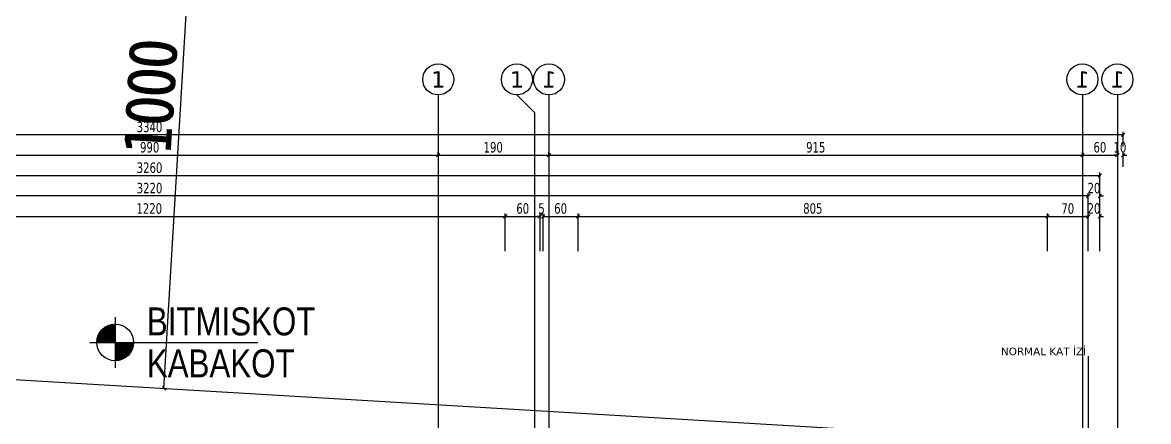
# Model space of a CAD drawing. Header units: millimetres. Extents: x 43168.9 to 43194.6, y -25545.1 to -25543.4.
# Drawn here: x 43173.0023 to 43173.3885, y -25543.8303 to -25543.6934 of the extents above; entities that cross this region are included whole.
import ezdxf
from ezdxf.enums import TextEntityAlignment as Align

# ---------------------------------------------------------------- set-up
doc = ezdxf.new("R2010")
doc.units = ezdxf.units.MM
doc.header["$LTSCALE"] = 200
for name, pattern in [('DASHDOT', [1, 0.5, -0.25, 0, -0.25]), ('DASHDOT2', [0.5, 0.25, -0.125, 0, -0.125]), ('DOT2', [0.125, 0, -0.125])]:
    doc.linetypes.add(name, pattern=pattern)
for name, color, linetype in [('aks_sgh', 5, 'DASHDOT2'), ('izd.tas.ust_sgh', 213, 'DOT2'), ('olcu-uyg_sgh', 193, 'Continuous'), ('olcuaks_sgh', 41, 'Continuous'), ('olcudis_sgh', 185, 'Continuous'), ('yapi-yaklasma_sgh', 41, 'DASHDOT'), ('yazi-merdi_sgh', 9, 'Continuous')]:
    doc.layers.add(name, color=color, linetype=linetype)
doc.styles.add('dim', font='VERDANA.TTF', dxfattribs={"width": 0.7})
doc.styles.add('text1', font='VERDANA.TTF')
doc.styles.add('text2', font='arial.ttf')

# ---------------------------------------------------------------- blocks, each defined once
blk = doc.blocks.new('_Oblique')
at = {"color": 0, "linetype": 'ByBlock', "lineweight": -2}
blk.add_line((-0.5, -0.5), (0.5, 0.5), dxfattribs=at)

msp = doc.modelspace()

# ---------------------------------------------------------------- linework, layer by layer
for p, q in [((43173.14488, -25543.71824), (43173.14488, -25543.74092)), ((43173.17188, -25543.71824), (43173.17188, -25543.71824)), ((43173.18288, -25543.71824), (43173.18288, -25543.74092)), ((43173.36588, -25543.71824), (43173.36588, -25543.74092)), ((43173.37788, -25543.71824), (43173.37788, -25543.74092)), ((43173.02778, -25543.80298), (43173.03389, -25543.79686)), ((43173.02782, -25543.80239), (43173.03331, -25543.79691)), ((43173.02795, -25543.80172), (43173.03267, -25543.79701)), ((43173.02814, -25543.80316), (43173.03407, -25543.79723)), ((43173.02817, -25543.80096), (43173.0319, -25543.79724)), ((43173.02866, -25543.79994), (43173.03085, -25543.79776)), ((43173.02868, -25543.80316), (43173.03407, -25543.79777)), ((43173.02922, -25543.80316), (43173.03407, -25543.79831)), ((43173.03407, -25543.80282), (43173.02979, -25543.79855)), ((43173.03407, -25543.80228), (43173.03008, -25543.79829)), ((43173.03407, -25543.80175), (43173.03038, -25543.79806)), ((43173.03407, -25543.80121), (43173.03071, -25543.79785)), ((43173.03407, -25543.80067), (43173.03103, -25543.79764)), ((43173.03407, -25543.80013), (43173.0314, -25543.79747)), ((43173.03407, -25543.79959), (43173.03177, -25543.7973)), ((43173.03407, -25543.79905), (43173.03217, -25543.79716)), ((43173.03407, -25543.79851), (43173.03259, -25543.79704)), ((43173.03407, -25543.79797), (43173.03304, -25543.79695)), ((43173.03407, -25543.79744), (43173.03351, -25543.79688)), ((43173.03407, -25543.7969), (43173.03403, -25543.79686)), ((43173.02901, -25543.80316), (43173.02788, -25543.80203)), ((43173.02955, -25543.80316), (43173.02799, -25543.80159)), ((43173.03009, -25543.80316), (43173.02809, -25543.80116)), ((43173.03063, -25543.80316), (43173.02825, -25543.80078)), ((43173.03117, -25543.80316), (43173.02842, -25543.80041)), ((43173.0317, -25543.80316), (43173.0286, -25543.80005)), ((43173.03224, -25543.80316), (43173.0288, -25543.79971)), ((43173.03278, -25543.80316), (43173.02902, -25543.7994)), ((43173.03332, -25543.80316), (43173.02927, -25543.7991)), ((43173.03386, -25543.80316), (43173.02951, -25543.79881)), ((43173.02976, -25543.80316), (43173.03407, -25543.79884)), ((43173.03029, -25543.80316), (43173.03407, -25543.79938)), ((43173.03083, -25543.80316), (43173.03407, -25543.79992)), ((43173.03137, -25543.80316), (43173.03407, -25543.80046)), ((43173.03191, -25543.80316), (43173.03407, -25543.801)), ((43173.03245, -25543.80316), (43173.03407, -25543.80154)), ((43173.03299, -25543.80316), (43173.03407, -25543.80208)), ((43173.02793, -25543.80316), (43173.02778, -25543.803)), ((43173.02847, -25543.80316), (43173.02782, -25543.8025)), ((43173.03353, -25543.80316), (43173.03407, -25543.80262)), ((43173.03407, -25543.80369), (43173.03461, -25543.80316)), ((43173.03407, -25543.80423), (43173.03514, -25543.80316)), ((43173.03407, -25543.80477), (43173.03568, -25543.80316)), ((43173.03407, -25543.80531), (43173.03622, -25543.80316)), ((43173.03407, -25543.80585), (43173.03676, -25543.80316)), ((43173.03407, -25543.80639), (43173.0373, -25543.80316)), ((43173.03407, -25543.80693), (43173.03784, -25543.80316)), ((43173.03407, -25543.80747), (43173.03838, -25543.80316)), ((43173.03407, -25543.808), (43173.03892, -25543.80316)), ((43173.03407, -25543.80854), (43173.03945, -25543.80316)), ((43173.03407, -25543.80908), (43173.03999, -25543.80316)), ((43173.03841, -25543.80771), (43173.03407, -25543.80336)), ((43173.03812, -25543.80795), (43173.03407, -25543.8039)), ((43173.03783, -25543.8082), (43173.03407, -25543.80444)), ((43173.03751, -25543.80842), (43173.03407, -25543.80498)), ((43173.03717, -25543.80863), (43173.03407, -25543.80552)), ((43173.03682, -25543.80881), (43173.03407, -25543.80606)), ((43173.03425, -25543.80944), (43173.04036, -25543.80333)), ((43173.03867, -25543.80743), (43173.0344, -25543.80316)), ((43173.03483, -25543.8094), (43173.04031, -25543.80391)), ((43173.03893, -25543.80715), (43173.03494, -25543.80316)), ((43173.03916, -25543.80684), (43173.03548, -25543.80316)), ((43173.0355, -25543.80927), (43173.04021, -25543.80456)), ((43173.03937, -25543.80652), (43173.03601, -25543.80316)), ((43173.03626, -25543.80905), (43173.03998, -25543.80532)), ((43173.03959, -25543.80619), (43173.03655, -25543.80316)), ((43173.03976, -25543.80582), (43173.03709, -25543.80316)), ((43173.03992, -25543.80545), (43173.03763, -25543.80316)), ((43173.04006, -25543.80505), (43173.03817, -25543.80316)), ((43173.04019, -25543.80463), (43173.03871, -25543.80316)), ((43173.04027, -25543.80418), (43173.03925, -25543.80316)), ((43173.04034, -25543.80371), (43173.03979, -25543.80316)), ((43173.04036, -25543.80319), (43173.04033, -25543.80316)), ((43173.03644, -25543.80897), (43173.03407, -25543.8066)), ((43173.03606, -25543.80913), (43173.03407, -25543.80713)), ((43173.03563, -25543.80924), (43173.03407, -25543.80767)), ((43173.0352, -25543.80934), (43173.03407, -25543.80821)), ((43173.03472, -25543.80941), (43173.03407, -25543.80875)), ((43173.03422, -25543.80944), (43173.03407, -25543.80929)), ((43173.03729, -25543.80856), (43173.03947, -25543.80638))]:
    msp.add_line(p, q)
at = {"color": 0, "linetype": 'ByBlock', "lineweight": -2}
for p, q in [((43173.37928, -25543.73252), (43173.38048, -25543.73132)), ((43173.14428, -25543.73952), (43173.14548, -25543.73832)), ((43173.14548, -25543.73832), (43173.14428, -25543.73952)), ((43173.18228, -25543.73952), (43173.18348, -25543.73832)), ((43173.18348, -25543.73832), (43173.18228, -25543.73952)), ((43173.36528, -25543.73952), (43173.36648, -25543.73832)), ((43173.36648, -25543.73832), (43173.36528, -25543.73952)), ((43173.37728, -25543.73952), (43173.37848, -25543.73832)), ((43173.37728, -25543.73952), (43173.37848, -25543.73832)), ((43173.38048, -25543.73832), (43173.37928, -25543.73952)), ((43173.37128, -25543.74652), (43173.37248, -25543.74532)), ((43173.36728, -25543.75352), (43173.36848, -25543.75232)), ((43173.36728, -25543.75352), (43173.36848, -25543.75232)), ((43173.37248, -25543.75232), (43173.37128, -25543.75352)), ((43173.16728, -25543.76052), (43173.16848, -25543.75932)), ((43173.16848, -25543.75932), (43173.16728, -25543.76052)), ((43173.17928, -25543.76052), (43173.18048, -25543.75932)), ((43173.17928, -25543.76052), (43173.18048, -25543.75932)), ((43173.18148, -25543.75932), (43173.18028, -25543.76052)), ((43173.18148, -25543.75932), (43173.18028, -25543.76052)), ((43173.19228, -25543.76052), (43173.19348, -25543.75932)), ((43173.19348, -25543.75932), (43173.19228, -25543.76052)), ((43173.35328, -25543.76052), (43173.35448, -25543.75932)), ((43173.35448, -25543.75932), (43173.35328, -25543.76052)), ((43173.36728, -25543.76052), (43173.36848, -25543.75932)), ((43173.36728, -25543.76052), (43173.36848, -25543.75932)), ((43173.37248, -25543.75932), (43173.37128, -25543.76052)), ((43173.05024, -25543.81825), (43173.05136, -25543.81952))]:
    msp.add_line(p, q, dxfattribs=at)
at = {"color": 0}
for p, q in [((43173.03407, -25543.79446), (43173.03407, -25543.81186)), ((43173.02537, -25543.80316), (43173.08297, -25543.80316))]:
    msp.add_line(p, q, dxfattribs=at)
at = {"linetype": 'Continuous'}
for centre in [(43173.14488, -25543.71292), (43173.17188, -25543.71292), (43173.18288, -25543.71292), (43173.36588, -25543.71292), (43173.37788, -25543.71292)]:
    msp.add_circle(centre, 0.00532, dxfattribs=at)
at = {"color": 0}
msp.add_circle((43173.03407, -25543.80316), 0.0063, dxfattribs=at)
at = {"layer": 'aks_sgh'}
for p, q in [((43173.17188, -25543.71824), (43173.17788, -25543.72424)), ((43173.17788, -25543.72424), (43173.17788, -25543.74092)), ((43173.14488, -25543.74092), (43173.14488, -25544.60992)), ((43173.17788, -25543.74092), (43173.17788, -25544.60992)), ((43173.18288, -25543.74092), (43173.18288, -25544.60992)), ((43173.36588, -25543.74092), (43173.36588, -25544.60992)), ((43173.37788, -25543.74092), (43173.37788, -25544.60992))]:
    msp.add_line(p, q, dxfattribs=at)
at = {"layer": 'izd.tas.ust_sgh', "ltscale": 0.5}
msp.add_line((43172.72388, -25543.80793), (43173.36788, -25543.80792), dxfattribs=at)
at = {"layer": 'izd.tas.ust_sgh'}
msp.add_line((43173.36788, -25543.80792), (43173.36788, -25543.86693), dxfattribs=at)
at = {"layer": 'olcu-uyg_sgh'}
for p, q in [((43173.05079, -25543.81913), (43173.06267, -25543.61901)), ((43173.05079, -25543.81913), (43173.06267, -25543.61901)), ((43173.0508, -25543.81888), (43173.0518, -25543.81894)), ((43173.0508, -25543.81888), (43173.0518, -25543.81894))]:
    msp.add_line(p, q, dxfattribs=at)
at = {"layer": 'olcuaks_sgh'}
for p, q in [((43173.38013, -25543.73192), (43172.71163, -25543.73192)), ((43173.37988, -25543.73592), (43173.37988, -25543.73092)), ((43172.94663, -25543.73892), (43173.14513, -25543.73892)), ((43173.14463, -25543.73892), (43173.18313, -25543.73892)), ((43173.14488, -25543.73892), (43173.14488, -25543.73792)), ((43173.14488, -25543.73892), (43173.14488, -25543.73792)), ((43173.18263, -25543.73892), (43173.36613, -25543.73892)), ((43173.18288, -25543.73892), (43173.18288, -25543.73792)), ((43173.18288, -25543.73892), (43173.18288, -25543.73792)), ((43173.36563, -25543.73892), (43173.37813, -25543.73892)), ((43173.36588, -25543.73892), (43173.36588, -25543.73792)), ((43173.36588, -25543.73892), (43173.36588, -25543.73792)), ((43173.37788, -25543.73892), (43173.37668, -25543.73892)), ((43173.37788, -25543.73892), (43173.37788, -25543.73792)), ((43173.37788, -25543.73892), (43173.37788, -25543.73792)), ((43173.37988, -25543.74292), (43173.37988, -25543.73792)), ((43173.37988, -25543.73892), (43173.38108, -25543.73892))]:
    msp.add_line(p, q, dxfattribs=at)
at = {"layer": 'olcudis_sgh'}
for p, q in [((43172.71963, -25543.74592), (43173.37213, -25543.74592)), ((43173.37188, -25543.75792), (43173.37188, -25543.74492)), ((43173.36788, -25543.76492), (43173.36788, -25543.75192)), ((43173.36788, -25543.76492), (43173.36788, -25543.75192)), ((43173.37188, -25543.76492), (43173.37188, -25543.75192)), ((43173.36813, -25543.75292), (43172.72363, -25543.75292)), ((43173.36788, -25543.75292), (43173.36668, -25543.75292)), ((43173.37188, -25543.75292), (43173.37308, -25543.75292)), ((43172.92363, -25543.75992), (43173.16813, -25543.75992)), ((43173.16763, -25543.75992), (43173.18013, -25543.75992)), ((43173.16788, -25543.77192), (43173.16788, -25543.75892)), ((43173.16788, -25543.77192), (43173.16788, -25543.75892)), ((43173.17988, -25543.75992), (43173.17868, -25543.75992)), ((43173.17988, -25543.77192), (43173.17988, -25543.75892)), ((43173.17988, -25543.77192), (43173.17988, -25543.75892)), ((43173.18063, -25543.75992), (43173.19313, -25543.75992)), ((43173.18088, -25543.77192), (43173.18088, -25543.75892)), ((43173.18088, -25543.77192), (43173.18088, -25543.75892)), ((43173.18088, -25543.75992), (43173.18208, -25543.75992)), ((43173.19263, -25543.75992), (43173.35413, -25543.75992)), ((43173.19288, -25543.77192), (43173.19288, -25543.75892)), ((43173.19288, -25543.77192), (43173.19288, -25543.75892)), ((43173.35363, -25543.75992), (43173.36813, -25543.75992)), ((43173.35388, -25543.77192), (43173.35388, -25543.75892)), ((43173.35388, -25543.77192), (43173.35388, -25543.75892)), ((43173.36788, -25543.75992), (43173.36668, -25543.75992)), ((43173.36788, -25543.77192), (43173.36788, -25543.75892)), ((43173.36788, -25543.77192), (43173.36788, -25543.75892)), ((43173.37188, -25543.77192), (43173.37188, -25543.75892)), ((43173.37188, -25543.75992), (43173.37308, -25543.75992))]:
    msp.add_line(p, q, dxfattribs=at)
at = {"layer": 'yapi-yaklasma_sgh'}
msp.add_line((43172.644, -25543.79476), (43173.45777, -25543.84307), dxfattribs=at)
msp.add_line((43172.644, -25543.79476), (43173.45777, -25543.84307), dxfattribs=at)

# ---------------------------------------------------------------- block references
at = {"layer": 'olcu-uyg_sgh', "xscale": 0.001200000000002629, "yscale": 0.001200000000002629, "zscale": 0.001200000000002629, "rotation": 266.6026943558159}
msp.add_blockref('_Oblique', (43173.0508, -25543.81888), dxfattribs=at)

# ---------------------------------------------------------------- texts
at = {"linetype": 'Continuous', "style": 'text1'}
for p in [(43173.14488, -25543.71292), (43173.17188, -25543.71292)]:
    msp.add_attdef('1', text='', height=0.0056, dxfattribs=at).set_placement(p, align=Align.MIDDLE)
at = {"linetype": 'Continuous', "style": 'text1', "text_generation_flag": 4}
for p in [(43173.18288, -25543.71292), (43173.36588, -25543.71292), (43173.37788, -25543.71292)]:
    msp.add_attdef('1', text='', height=0.0056, rotation=180, dxfattribs=at).set_placement(p, align=Align.MIDDLE)
at = {"color": 0, "style": 'text2', "width": 0.8}
for tag, p, s in [('BITMISKOT', (43173.04493, -25543.80076), '+0,10'), ('KABAKOT', (43173.04493, -25543.81516), '±0,00')]:
    msp.add_attdef(tag, p, s, height=0.0096, dxfattribs=at)
at = {"layer": 'olcu-uyg_sgh', "color": 2, "style": 'dim', "width": 0.7}
msp.add_text('1000', height=0.016, rotation=86.6027, dxfattribs=at).set_placement((43173.05304, -25543.73901))
at = {"layer": 'olcu-uyg_sgh', "color": 2, "insert": (43173.04642, -25543.71846), "char_height": 0.016, "attachment_point": 5, "rotation": 86.6027, "style": 'dim'}
msp.add_mtext('\\A1;1000', dxfattribs=at)
at = {"layer": 'olcuaks_sgh', "color": 2, "style": 'dim', "width": 0.7}
for s, p in [('3340', (43173.04144, -25543.73101)), ('990', (43173.04259, -25543.73801)), ('190', (43173.16045, -25543.73801)), ('915', (43173.2711, -25543.73801)), ('60', (43173.36967, -25543.73801)), ('10', (43173.37655, -25543.73801))]:
    msp.add_text(s, height=0.0036, dxfattribs=at).set_placement(p)
at = {"layer": 'olcudis_sgh', "color": 2, "style": 'dim', "width": 0.7}
for s, p in [('3260', (43173.04145, -25543.74501)), ('3220', (43173.04144, -25543.75201)), ('20', (43173.36765, -25543.75201)), ('1220', (43173.04135, -25543.75901)), ('60', (43173.17167, -25543.75901)), ('5', (43173.17924, -25543.75904)), ('60', (43173.18467, -25543.75901)), ('805', (43173.27009, -25543.759)), ('70', (43173.35866, -25543.75901)), ('20', (43173.36765, -25543.75901))]:
    msp.add_text(s, height=0.0036, dxfattribs=at).set_placement(p)
at = {"layer": 'yazi-merdi_sgh', "style": 'text1'}
msp.add_text('NORMAL KAT İZİ', height=0.0026, dxfattribs=at).set_placement((43173.36716, -25543.80756), align=Align.RIGHT)

doc.saveas('drawing.dxf')
